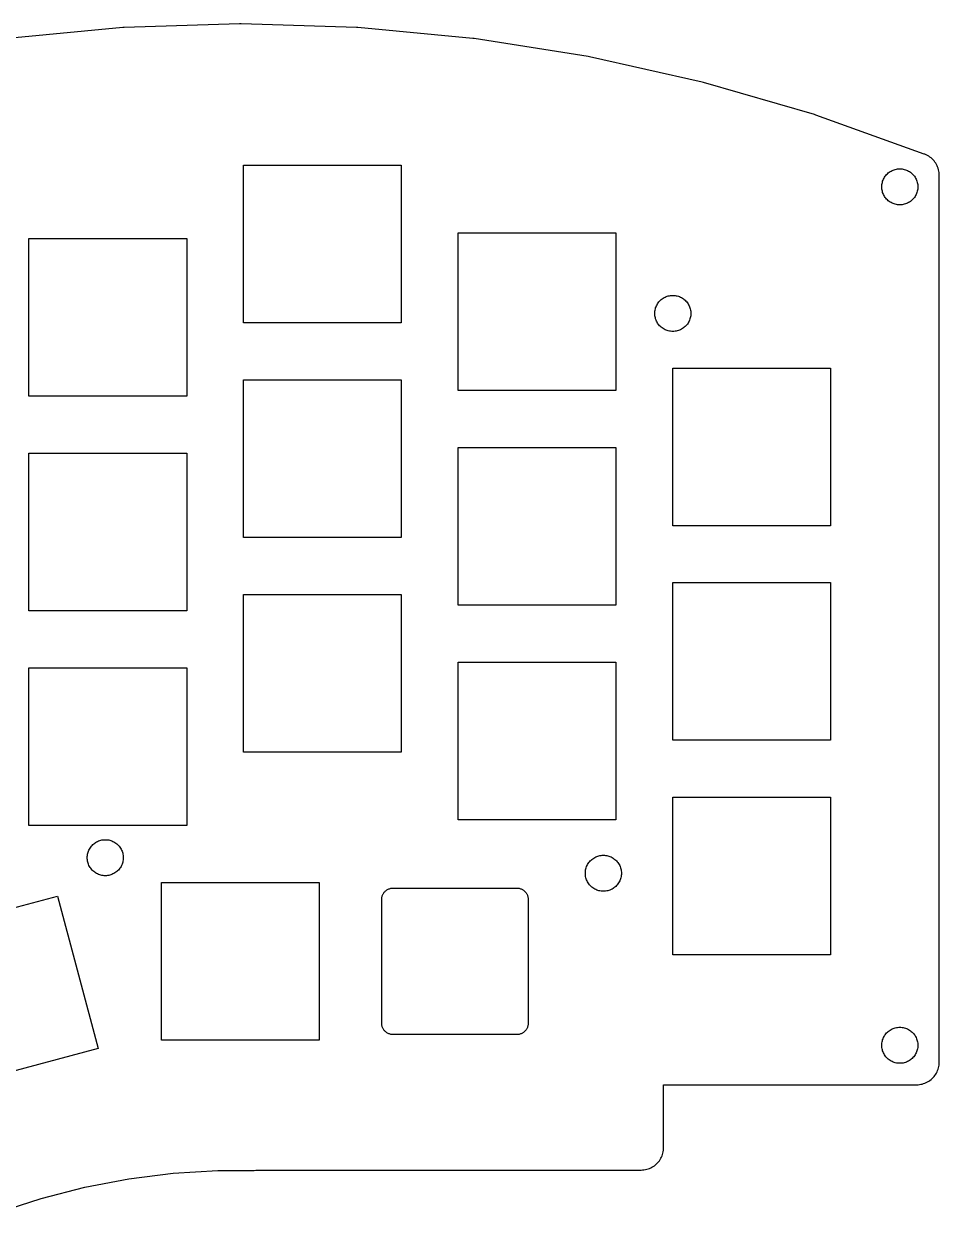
# Model space of a CAD drawing. Header units: metres. Extents: x -87 to 72, y -78 to 55.
# Drawn here: x -9.3 to 71.9, y -50.8 to 54.7 of the extents above; entities that cross this region are included whole.
import ezdxf

# ---------------------------------------------------------------- set-up
doc = ezdxf.new("R2010")
doc.units = ezdxf.units.M

msp = doc.modelspace()

# ---------------------------------------------------------------- linework, layer by layer
for p, q in [((-0.5284, 54.3282), (-10.7297, 53.3639)), ((-0.40301, 54.3361), (-0.5284, 54.3282)), ((9.83869, 54.658), (-0.40301, 54.3361)), ((9.96433, 54.658), (9.83869, 54.658)), ((20.206, 54.3361), (9.96433, 54.658)), ((20.3314, 54.3282), (20.206, 54.3361)), ((30.5327, 53.3639), (20.3314, 54.3282)), ((30.6573, 53.3482), (30.5327, 53.3639)), ((40.7779, 51.7452), (30.6573, 53.3482)), ((40.9014, 51.7217), (40.7779, 51.7452)), ((50.9013, 49.4864), (40.9014, 51.7217)), ((51.023, 49.4552), (50.9013, 49.4864)), ((60.8629, 46.5964), (51.023, 49.4552)), ((60.9824, 46.5576), (60.8629, 46.5964)), ((70.615, 43.0897), (60.9824, 46.5576)), ((70.6737, 43.0675), (70.615, 43.0897)), ((70.7891, 43.0176), (70.6737, 43.0675)), ((70.901, 42.9605), (70.7891, 43.0176)), ((71.0091, 42.8966), (70.901, 42.9605)), ((71.1131, 42.8259), (71.0091, 42.8966)), ((71.2123, 42.7489), (71.1131, 42.8259)), ((71.3066, 42.6659), (71.2123, 42.7489)), ((71.3954, 42.577), (71.3066, 42.6659)), ((71.4785, 42.4828), (71.3954, 42.577)), ((71.5555, 42.3835), (71.4785, 42.4828)), ((71.6262, 42.2796), (71.5555, 42.3835)), ((71.6901, 42.1714), (71.6262, 42.2796)), ((10.1875, 28.094), (10.1875, 42.094)), ((10.1875, 42.094), (24.1875, 42.094)), ((24.1875, 42.094), (24.1875, 28.094)), ((67.1431, 41.1226), (67.2047, 41.202)), ((67.2047, 41.202), (67.2711, 41.2774)), ((67.2711, 41.2774), (67.3422, 41.3485)), ((67.3422, 41.3485), (67.4176, 41.415)), ((67.4176, 41.415), (67.497, 41.4766)), ((67.497, 41.4766), (67.5802, 41.5331)), ((67.5802, 41.5331), (67.6667, 41.5842)), ((67.6667, 41.5842), (67.7562, 41.6299)), ((67.7562, 41.6299), (67.8485, 41.6698)), ((67.8485, 41.6698), (67.9431, 41.7038)), ((67.9431, 41.7038), (68.0396, 41.7319)), ((68.0396, 41.7319), (68.1377, 41.7538)), ((68.1377, 41.7538), (68.237, 41.7695)), ((68.237, 41.7695), (68.337, 41.779)), ((68.337, 41.779), (68.4375, 41.7821)), ((68.4375, 41.7821), (68.538, 41.779)), ((68.538, 41.779), (68.638, 41.7695)), ((68.638, 41.7695), (68.7373, 41.7538)), ((68.7373, 41.7538), (68.8354, 41.7319)), ((68.8354, 41.7319), (68.9319, 41.7038)), ((68.9319, 41.7038), (69.0265, 41.6698)), ((69.0265, 41.6698), (69.1187, 41.6299)), ((69.1187, 41.6299), (69.2083, 41.5842)), ((69.2083, 41.5842), (69.2948, 41.5331)), ((69.2948, 41.5331), (69.378, 41.4766)), ((69.378, 41.4766), (69.4574, 41.415)), ((69.4574, 41.415), (69.5328, 41.3485)), ((69.5328, 41.3485), (69.6038, 41.2774)), ((69.6038, 41.2774), (69.6703, 41.202)), ((69.6703, 41.202), (69.7319, 41.1226)), ((71.7471, 42.0595), (71.6901, 42.1714)), ((71.7971, 41.9442), (71.7471, 42.0595)), ((71.8396, 41.8259), (71.7971, 41.9442)), ((71.8747, 41.7053), (71.8396, 41.8259)), ((71.9021, 41.5827), (71.8747, 41.7053)), ((71.9217, 41.4586), (71.9021, 41.5827)), ((71.9335, 41.3335), (71.9217, 41.4586)), ((71.9375, 41.2079), (71.9335, 41.3335)), ((71.9375, -37.531), (71.9375, 41.2079)), ((66.8375, 40.1821), (66.8406, 40.2826)), ((66.8406, 40.0817), (66.8375, 40.1821)), ((66.8406, 40.2826), (66.8501, 40.3827)), ((66.8501, 40.3827), (66.8658, 40.482)), ((66.8658, 40.482), (66.8878, 40.58)), ((66.8878, 40.58), (66.9158, 40.6766)), ((66.9158, 40.6766), (66.9499, 40.7711)), ((66.9499, 40.7711), (66.9898, 40.8634)), ((66.9898, 40.8634), (67.0354, 40.9529)), ((67.0354, 40.9529), (67.0866, 41.0395)), ((67.0866, 41.0395), (67.1431, 41.1226)), ((69.7319, 41.1226), (69.7884, 41.0395)), ((69.7884, 41.0395), (69.8396, 40.9529)), ((69.8396, 40.9529), (69.8852, 40.8634)), ((69.8852, 40.8634), (69.9251, 40.7711)), ((69.9251, 40.7711), (69.9592, 40.6766)), ((69.9592, 40.6766), (69.9872, 40.58)), ((69.9872, 40.58), (70.0091, 40.482)), ((70.0091, 40.482), (70.0249, 40.3827)), ((70.0249, 40.3827), (70.0343, 40.2826)), ((70.0343, 40.2826), (70.0375, 40.1821)), ((70.0375, 40.1821), (70.0343, 40.0817)), ((66.8501, 39.9816), (66.8406, 40.0817)), ((66.8658, 39.8823), (66.8501, 39.9816)), ((66.8878, 39.7842), (66.8658, 39.8823)), ((66.9158, 39.6877), (66.8878, 39.7842)), ((66.9499, 39.5931), (66.9158, 39.6877)), ((66.9898, 39.5009), (66.9499, 39.5931)), ((67.0354, 39.4113), (66.9898, 39.5009)), ((67.0866, 39.3248), (67.0354, 39.4113)), ((67.1431, 39.2417), (67.0866, 39.3248)), ((67.2047, 39.1622), (67.1431, 39.2417)), ((67.2711, 39.0869), (67.2047, 39.1622)), ((67.3422, 39.0158), (67.2711, 39.0869)), ((69.6038, 39.0869), (69.5328, 39.0158)), ((69.6703, 39.1622), (69.6038, 39.0869)), ((69.7319, 39.2417), (69.6703, 39.1622)), ((69.7884, 39.3248), (69.7319, 39.2417)), ((69.8396, 39.4113), (69.7884, 39.3248)), ((69.8852, 39.5009), (69.8396, 39.4113)), ((69.9251, 39.5931), (69.8852, 39.5009)), ((69.9592, 39.6877), (69.9251, 39.5931)), ((69.9872, 39.7842), (69.9592, 39.6877)), ((70.0091, 39.8823), (69.9872, 39.7842)), ((70.0249, 39.9816), (70.0091, 39.8823)), ((70.0343, 40.0817), (70.0249, 39.9816)), ((67.4176, 38.9493), (67.3422, 39.0158)), ((67.497, 38.8877), (67.4176, 38.9493)), ((67.5802, 38.8312), (67.497, 38.8877)), ((67.6667, 38.78), (67.5802, 38.8312)), ((67.7562, 38.7344), (67.6667, 38.78)), ((67.8485, 38.6945), (67.7562, 38.7344)), ((67.9431, 38.6604), (67.8485, 38.6945)), ((68.0396, 38.6324), (67.9431, 38.6604)), ((68.1377, 38.6105), (68.0396, 38.6324)), ((68.237, 38.5947), (68.1377, 38.6105)), ((68.337, 38.5853), (68.237, 38.5947)), ((68.4375, 38.5821), (68.337, 38.5853)), ((68.538, 38.5853), (68.4375, 38.5821)), ((68.638, 38.5947), (68.538, 38.5853)), ((68.7373, 38.6105), (68.638, 38.5947)), ((68.8354, 38.6324), (68.7373, 38.6105)), ((68.9319, 38.6604), (68.8354, 38.6324)), ((69.0265, 38.6945), (68.9319, 38.6604)), ((69.1187, 38.7344), (69.0265, 38.6945)), ((69.2083, 38.78), (69.1187, 38.7344)), ((69.2948, 38.8312), (69.2083, 38.78)), ((69.378, 38.8877), (69.2948, 38.8312)), ((69.4574, 38.9493), (69.378, 38.8877)), ((69.5328, 39.0158), (69.4574, 38.9493)), ((29.2375, 22.094), (29.2375, 36.094)), ((29.2375, 36.094), (43.2375, 36.094)), ((43.2375, 36.094), (43.2375, 22.094)), ((-8.86249, 21.594), (-8.86249, 35.594)), ((-8.86249, 35.594), (5.13751, 35.594)), ((5.13751, 35.594), (5.13751, 21.594)), ((46.7999, 29.533), (46.8398, 29.6253)), ((46.8398, 29.6253), (46.8854, 29.7148)), ((46.8854, 29.7148), (46.9366, 29.8013)), ((46.9366, 29.8013), (46.9931, 29.8845)), ((46.9931, 29.8845), (47.0547, 29.9639)), ((47.0547, 29.9639), (47.1212, 30.0393)), ((47.1212, 30.0393), (47.1922, 30.1104)), ((47.1922, 30.1104), (47.2676, 30.1768)), ((47.2676, 30.1768), (47.3471, 30.2384)), ((47.3471, 30.2384), (47.4302, 30.2949)), ((47.4302, 30.2949), (47.5167, 30.3461)), ((47.5167, 30.3461), (47.6063, 30.3917)), ((47.6063, 30.3917), (47.6985, 30.4317)), ((47.6985, 30.4317), (47.7931, 30.4657)), ((47.7931, 30.4657), (47.8896, 30.4937)), ((47.8896, 30.4937), (47.9877, 30.5157)), ((47.9877, 30.5157), (48.087, 30.5314)), ((48.087, 30.5314), (48.187, 30.5409)), ((48.187, 30.5409), (48.2875, 30.544)), ((48.2875, 30.544), (48.388, 30.5409)), ((48.388, 30.5409), (48.488, 30.5314)), ((48.488, 30.5314), (48.5873, 30.5157)), ((48.5873, 30.5157), (48.6854, 30.4937)), ((48.6854, 30.4937), (48.7819, 30.4657)), ((48.7819, 30.4657), (48.8765, 30.4317)), ((48.8765, 30.4317), (48.9688, 30.3917)), ((48.9688, 30.3917), (49.0583, 30.3461)), ((49.0583, 30.3461), (49.1448, 30.2949)), ((49.1448, 30.2949), (49.228, 30.2384)), ((49.228, 30.2384), (49.3074, 30.1768)), ((49.3074, 30.1768), (49.3828, 30.1104)), ((49.3828, 30.1104), (49.4539, 30.0393)), ((49.4539, 30.0393), (49.5203, 29.9639)), ((49.5203, 29.9639), (49.5819, 29.8845)), ((49.5819, 29.8845), (49.6384, 29.8013)), ((49.6384, 29.8013), (49.6896, 29.7148)), ((49.6896, 29.7148), (49.7352, 29.6253)), ((49.7352, 29.6253), (49.7752, 29.533)), ((46.6875, 28.944), (46.6907, 29.0445)), ((46.6907, 28.8436), (46.6875, 28.944)), ((46.6907, 29.0445), (46.7001, 29.1445)), ((46.7001, 28.7435), (46.6907, 28.8436)), ((46.7001, 29.1445), (46.7158, 29.2438)), ((46.7158, 28.6442), (46.7001, 28.7435)), ((46.7158, 29.2438), (46.7378, 29.3419)), ((46.7378, 28.5461), (46.7158, 28.6442)), ((46.7378, 29.3419), (46.7658, 29.4384)), ((46.7658, 28.4496), (46.7378, 28.5461)), ((46.7658, 29.4384), (46.7999, 29.533)), ((49.7752, 29.533), (49.8092, 29.4384)), ((49.8092, 29.4384), (49.8372, 29.3419)), ((49.8372, 28.5461), (49.8092, 28.4496)), ((49.8372, 29.3419), (49.8592, 29.2438)), ((49.8592, 28.6442), (49.8372, 28.5461)), ((49.8592, 29.2438), (49.8749, 29.1445)), ((49.8749, 28.7435), (49.8592, 28.6442)), ((49.8749, 29.1445), (49.8843, 29.0445)), ((49.8843, 28.8436), (49.8749, 28.7435)), ((49.8843, 29.0445), (49.8875, 28.944)), ((49.8875, 28.944), (49.8843, 28.8436)), ((24.1875, 28.094), (10.1875, 28.094)), ((46.7999, 28.355), (46.7658, 28.4496)), ((46.8398, 28.2628), (46.7999, 28.355)), ((46.8854, 28.1732), (46.8398, 28.2628)), ((46.9366, 28.0867), (46.8854, 28.1732)), ((46.9931, 28.0036), (46.9366, 28.0867)), ((47.0547, 27.9241), (46.9931, 28.0036)), ((47.1212, 27.8487), (47.0547, 27.9241)), ((47.1922, 27.7777), (47.1212, 27.8487)), ((47.2676, 27.7112), (47.1922, 27.7777)), ((47.3471, 27.6496), (47.2676, 27.7112)), ((47.4302, 27.5931), (47.3471, 27.6496)), ((47.5167, 27.5419), (47.4302, 27.5931)), ((47.6063, 27.4963), (47.5167, 27.5419)), ((47.6985, 27.4564), (47.6063, 27.4963)), ((47.7931, 27.4223), (47.6985, 27.4564)), ((48.8765, 27.4564), (48.7819, 27.4223)), ((48.9688, 27.4963), (48.8765, 27.4564)), ((49.0583, 27.5419), (48.9688, 27.4963)), ((49.1448, 27.5931), (49.0583, 27.5419)), ((49.228, 27.6496), (49.1448, 27.5931)), ((49.3074, 27.7112), (49.228, 27.6496)), ((49.3828, 27.7777), (49.3074, 27.7112)), ((49.4539, 27.8487), (49.3828, 27.7777)), ((49.5203, 27.9241), (49.4539, 27.8487)), ((49.5819, 28.0036), (49.5203, 27.9241)), ((49.6384, 28.0867), (49.5819, 28.0036)), ((49.6896, 28.1732), (49.6384, 28.0867)), ((49.7352, 28.2628), (49.6896, 28.1732)), ((49.7752, 28.355), (49.7352, 28.2628)), ((49.8092, 28.4496), (49.7752, 28.355)), ((47.8896, 27.3943), (47.7931, 27.4223)), ((47.9877, 27.3723), (47.8896, 27.3943)), ((48.087, 27.3566), (47.9877, 27.3723)), ((48.187, 27.3472), (48.087, 27.3566)), ((48.2875, 27.344), (48.187, 27.3472)), ((48.388, 27.3472), (48.2875, 27.344)), ((48.488, 27.3566), (48.388, 27.3472)), ((48.5873, 27.3723), (48.488, 27.3566)), ((48.6854, 27.3943), (48.5873, 27.3723)), ((48.7819, 27.4223), (48.6854, 27.3943)), ((48.2875, 10.094), (48.2875, 24.094)), ((48.2875, 24.094), (62.2875, 24.094)), ((62.2875, 24.094), (62.2875, 10.094)), ((10.1875, 9.04401), (10.1875, 23.044)), ((10.1875, 23.044), (24.1875, 23.044)), ((24.1875, 23.044), (24.1875, 9.04401)), ((5.13751, 21.594), (-8.86249, 21.594)), ((43.2375, 22.094), (29.2375, 22.094)), ((29.2375, 3.04401), (29.2375, 17.044)), ((29.2375, 17.044), (43.2375, 17.044)), ((43.2375, 17.044), (43.2375, 3.04401)), ((-8.86249, 2.54401), (-8.86249, 16.544)), ((-8.86249, 16.544), (5.13751, 16.544)), ((5.13751, 16.544), (5.13751, 2.54401)), ((62.2875, 10.094), (48.2875, 10.094)), ((24.1875, 9.04401), (10.1875, 9.04401)), ((48.2875, -8.95599), (48.2875, 5.04401)), ((48.2875, 5.04401), (62.2875, 5.04401)), ((62.2875, 5.04401), (62.2875, -8.95599)), ((10.1875, -10.006), (10.1875, 3.99402)), ((10.1875, 3.99402), (24.1875, 3.99402)), ((24.1875, 3.99402), (24.1875, -10.006)), ((5.13751, 2.54401), (-8.86249, 2.54401)), ((43.2375, 3.04401), (29.2375, 3.04401)), ((29.2375, -16.006), (29.2375, -2.00598)), ((29.2375, -2.00598), (43.2375, -2.00598)), ((43.2375, -2.00598), (43.2375, -16.006)), ((-8.86249, -16.506), (-8.86249, -2.50598)), ((-8.86249, -2.50598), (5.13751, -2.50598)), ((5.13751, -2.50598), (5.13751, -16.506)), ((62.2875, -8.95599), (48.2875, -8.95599)), ((24.1875, -10.006), (10.1875, -10.006)), ((48.2875, -28.006), (48.2875, -14.006)), ((48.2875, -14.006), (62.2875, -14.006)), ((62.2875, -14.006), (62.2875, -28.006)), ((5.13751, -16.506), (-8.86249, -16.506)), ((43.2375, -16.006), (29.2375, -16.006)), ((-2.8593, -17.9729), (-2.76974, -17.9273)), ((-2.76974, -17.9273), (-2.6775, -17.8873)), ((-2.6775, -17.8873), (-2.58292, -17.8533)), ((-2.58292, -17.8533), (-2.4864, -17.8253)), ((-2.4864, -17.8253), (-2.3883, -17.8033)), ((-2.3883, -17.8033), (-2.28902, -17.7876)), ((-2.28902, -17.7876), (-2.18896, -17.7781)), ((-2.18896, -17.7781), (-2.08849, -17.775)), ((-2.08849, -17.775), (-1.98803, -17.7781)), ((-1.98803, -17.7781), (-1.88796, -17.7876)), ((-1.88796, -17.7876), (-1.78869, -17.8033)), ((-1.78869, -17.8033), (-1.69059, -17.8253)), ((-1.69059, -17.8253), (-1.59406, -17.8533)), ((-1.59406, -17.8533), (-1.49949, -17.8873)), ((-1.49949, -17.8873), (-1.40725, -17.9273)), ((-1.40725, -17.9273), (-1.31769, -17.9729)), ((-3.66015, -19.0752), (-3.63822, -18.9771)), ((-3.63822, -18.9771), (-3.61019, -18.8806)), ((-3.61019, -18.8806), (-3.57613, -18.786)), ((-3.57613, -18.786), (-3.53622, -18.6937)), ((-3.53622, -18.6937), (-3.49058, -18.6042)), ((-3.49058, -18.6042), (-3.43941, -18.5177)), ((-3.43941, -18.5177), (-3.38293, -18.4345)), ((-3.38293, -18.4345), (-3.32131, -18.3551)), ((-3.32131, -18.3551), (-3.25484, -18.2797)), ((-3.25484, -18.2797), (-3.18377, -18.2086)), ((-3.18377, -18.2086), (-3.10837, -18.1422)), ((-3.10837, -18.1422), (-3.02895, -18.0806)), ((-3.02895, -18.0806), (-2.94582, -18.0241)), ((-2.94582, -18.0241), (-2.8593, -17.9729)), ((-1.31769, -17.9729), (-1.23118, -18.0241)), ((-1.23118, -18.0241), (-1.14803, -18.0806)), ((-1.14803, -18.0806), (-1.06861, -18.1422)), ((-1.06861, -18.1422), (-0.99322, -18.2086)), ((-0.99322, -18.2086), (-0.92214, -18.2797)), ((-0.92214, -18.2797), (-0.85567, -18.3551)), ((-0.85567, -18.3551), (-0.79406, -18.4345)), ((-0.79406, -18.4345), (-0.73757, -18.5177)), ((-0.73757, -18.5177), (-0.68641, -18.6042)), ((-0.68641, -18.6042), (-0.64077, -18.6937)), ((-0.64077, -18.6937), (-0.60085, -18.786)), ((-0.60085, -18.786), (-0.56681, -18.8806)), ((-0.56681, -18.8806), (-0.53876, -18.9771)), ((-0.53876, -18.9771), (-0.51684, -19.0752)), ((-3.6885, -19.375), (-3.68534, -19.2745)), ((-3.68534, -19.4754), (-3.6885, -19.375)), ((-3.68534, -19.2745), (-3.67588, -19.1745)), ((-3.67588, -19.5755), (-3.68534, -19.4754)), ((-3.67588, -19.1745), (-3.66015, -19.0752)), ((-3.66015, -19.6748), (-3.67588, -19.5755)), ((-3.63822, -19.7729), (-3.66015, -19.6748)), ((-3.61019, -19.8694), (-3.63822, -19.7729)), ((-3.57613, -19.964), (-3.61019, -19.8694)), ((-3.53622, -20.0562), (-3.57613, -19.964)), ((-0.60085, -19.964), (-0.64077, -20.0562)), ((-0.56681, -19.8694), (-0.60085, -19.964)), ((-0.53876, -19.7729), (-0.56681, -19.8694)), ((-0.51684, -19.6748), (-0.53876, -19.7729)), ((-0.51684, -19.0752), (-0.50111, -19.1745)), ((-0.50111, -19.5755), (-0.51684, -19.6748)), ((-0.50111, -19.1745), (-0.49164, -19.2745)), ((-0.49164, -19.4754), (-0.50111, -19.5755)), ((-0.49164, -19.2745), (-0.48849, -19.375)), ((-0.48849, -19.375), (-0.49164, -19.4754)), ((40.6758, -20.0747), (40.7214, -19.9852)), ((40.7214, -19.9852), (40.7726, -19.8987)), ((40.7726, -19.8987), (40.8291, -19.8155)), ((40.8291, -19.8155), (40.8907, -19.7361)), ((40.8907, -19.7361), (40.9572, -19.6607)), ((40.9572, -19.6607), (41.0282, -19.5896)), ((41.0282, -19.5896), (41.1036, -19.5232)), ((41.1036, -19.5232), (41.1831, -19.4616)), ((41.1831, -19.4616), (41.2662, -19.4051)), ((41.2662, -19.4051), (41.3527, -19.3539)), ((41.3527, -19.3539), (41.4423, -19.3083)), ((41.4423, -19.3083), (41.5345, -19.2683)), ((41.5345, -19.2683), (41.6291, -19.2343)), ((41.6291, -19.2343), (41.7256, -19.2063)), ((41.7256, -19.2063), (41.8237, -19.1843)), ((41.8237, -19.1843), (41.923, -19.1686)), ((41.923, -19.1686), (42.023, -19.1591)), ((42.023, -19.1591), (42.1235, -19.156)), ((42.1235, -19.156), (42.224, -19.1591)), ((42.224, -19.1591), (42.324, -19.1686)), ((42.324, -19.1686), (42.4233, -19.1843)), ((42.4233, -19.1843), (42.5214, -19.2063)), ((42.5214, -19.2063), (42.6179, -19.2343)), ((42.6179, -19.2343), (42.7125, -19.2683)), ((42.7125, -19.2683), (42.8048, -19.3083)), ((42.8048, -19.3083), (42.8943, -19.3539)), ((42.8943, -19.3539), (42.9808, -19.4051)), ((42.9808, -19.4051), (43.064, -19.4616)), ((43.064, -19.4616), (43.1434, -19.5232)), ((43.1434, -19.5232), (43.2188, -19.5896)), ((43.2188, -19.5896), (43.2898, -19.6607)), ((43.2898, -19.6607), (43.3563, -19.7361)), ((43.3563, -19.7361), (43.4179, -19.8155)), ((43.4179, -19.8155), (43.4744, -19.8987)), ((43.4744, -19.8987), (43.5256, -19.9852)), ((43.5256, -19.9852), (43.5712, -20.0747)), ((-3.49058, -20.1458), (-3.53622, -20.0562)), ((-3.43941, -20.2323), (-3.49058, -20.1458)), ((-3.38293, -20.3154), (-3.43941, -20.2323)), ((-3.32131, -20.3949), (-3.38293, -20.3154)), ((-3.25484, -20.4703), (-3.32131, -20.3949)), ((-3.18377, -20.5413), (-3.25484, -20.4703)), ((-3.10837, -20.6078), (-3.18377, -20.5413)), ((-3.02895, -20.6694), (-3.10837, -20.6078)), ((-2.94582, -20.7259), (-3.02895, -20.6694)), ((-2.8593, -20.7771), (-2.94582, -20.7259)), ((-2.76974, -20.8227), (-2.8593, -20.7771)), ((-2.6775, -20.8626), (-2.76974, -20.8227)), ((-2.58292, -20.8967), (-2.6775, -20.8626)), ((-2.4864, -20.9247), (-2.58292, -20.8967)), ((-2.3883, -20.9467), (-2.4864, -20.9247)), ((-2.28902, -20.9624), (-2.3883, -20.9467)), ((-2.18896, -20.9718), (-2.28902, -20.9624)), ((-2.08849, -20.975), (-2.18896, -20.9718)), ((-1.98803, -20.9718), (-2.08849, -20.975)), ((-1.88796, -20.9624), (-1.98803, -20.9718)), ((-1.78869, -20.9467), (-1.88796, -20.9624)), ((-1.69059, -20.9247), (-1.78869, -20.9467)), ((-1.59406, -20.8967), (-1.69059, -20.9247)), ((-1.49949, -20.8626), (-1.59406, -20.8967)), ((-1.40725, -20.8227), (-1.49949, -20.8626)), ((-1.31769, -20.7771), (-1.40725, -20.8227)), ((-1.23118, -20.7259), (-1.31769, -20.7771)), ((-1.14803, -20.6694), (-1.23118, -20.7259)), ((-1.06861, -20.6078), (-1.14803, -20.6694)), ((-0.99322, -20.5413), (-1.06861, -20.6078)), ((-0.92214, -20.4703), (-0.99322, -20.5413)), ((-0.85567, -20.3949), (-0.92214, -20.4703)), ((-0.79406, -20.3154), (-0.85567, -20.3949)), ((-0.73757, -20.2323), (-0.79406, -20.3154)), ((-0.68641, -20.1458), (-0.73757, -20.2323)), ((-0.64077, -20.0562), (-0.68641, -20.1458)), ((40.5235, -20.756), (40.5267, -20.6555)), ((40.5267, -20.8565), (40.5235, -20.756)), ((40.5267, -20.6555), (40.5361, -20.5554)), ((40.5361, -20.9565), (40.5267, -20.8565)), ((40.5361, -20.5554), (40.5518, -20.4562)), ((40.5518, -21.0558), (40.5361, -20.9565)), ((40.5518, -20.4562), (40.5738, -20.3581)), ((40.5738, -21.1539), (40.5518, -21.0558)), ((40.5738, -20.3581), (40.6018, -20.2616)), ((40.6018, -20.2616), (40.6359, -20.167)), ((40.6359, -20.167), (40.6758, -20.0747)), ((43.5712, -20.0747), (43.6112, -20.167)), ((43.6112, -20.167), (43.6452, -20.2616)), ((43.6452, -20.2616), (43.6732, -20.3581)), ((43.6732, -20.3581), (43.6952, -20.4562)), ((43.6952, -21.0558), (43.6732, -21.1539)), ((43.6952, -20.4562), (43.7109, -20.5554)), ((43.7109, -20.9565), (43.6952, -21.0558)), ((43.7109, -20.5554), (43.7203, -20.6555)), ((43.7203, -20.8565), (43.7109, -20.9565)), ((43.7203, -20.6555), (43.7235, -20.756)), ((43.7235, -20.756), (43.7203, -20.8565)), ((2.90151, -35.576), (2.90151, -21.576)), ((2.90151, -21.576), (16.9015, -21.576)), ((16.9015, -21.576), (16.9015, -35.576)), ((23.0257, -22.1711), (23.0834, -22.1462)), ((23.0834, -22.1462), (23.1425, -22.1249)), ((23.1425, -22.1249), (23.2028, -22.1074)), ((23.2028, -22.1074), (23.2641, -22.0937)), ((23.2641, -22.0937), (23.3262, -22.0839)), ((23.3262, -22.0839), (23.3887, -22.0779)), ((23.3887, -22.0779), (23.4515, -22.076)), ((23.4515, -22.076), (34.4515, -22.076)), ((34.4515, -22.076), (34.5143, -22.0779)), ((34.5143, -22.0779), (34.5768, -22.0839)), ((34.5768, -22.0839), (34.6389, -22.0937)), ((34.6389, -22.0937), (34.7002, -22.1074)), ((34.7002, -22.1074), (34.7605, -22.1249)), ((34.7605, -22.1249), (34.8196, -22.1462)), ((34.8196, -22.1462), (34.8773, -22.1711)), ((40.6018, -21.2504), (40.5738, -21.1539)), ((40.6359, -21.345), (40.6018, -21.2504)), ((40.6758, -21.4372), (40.6359, -21.345)), ((40.7214, -21.5268), (40.6758, -21.4372)), ((40.7726, -21.6133), (40.7214, -21.5268)), ((40.8291, -21.6964), (40.7726, -21.6133)), ((40.8907, -21.7758), (40.8291, -21.6964)), ((40.9572, -21.8512), (40.8907, -21.7758)), ((41.0282, -21.9223), (40.9572, -21.8512)), ((41.1036, -21.9888), (41.0282, -21.9223)), ((41.1831, -22.0504), (41.1036, -21.9888)), ((41.2662, -22.1069), (41.1831, -22.0504)), ((41.3527, -22.1581), (41.2662, -22.1069)), ((42.9808, -22.1069), (42.8943, -22.1581)), ((43.064, -22.0504), (42.9808, -22.1069)), ((43.1434, -21.9888), (43.064, -22.0504)), ((43.2188, -21.9223), (43.1434, -21.9888)), ((43.2898, -21.8512), (43.2188, -21.9223)), ((43.3563, -21.7758), (43.2898, -21.8512)), ((43.4179, -21.6964), (43.3563, -21.7758)), ((43.4744, -21.6133), (43.4179, -21.6964)), ((43.5256, -21.5268), (43.4744, -21.6133)), ((43.5712, -21.4372), (43.5256, -21.5268)), ((43.6112, -21.345), (43.5712, -21.4372)), ((43.6452, -21.2504), (43.6112, -21.345)), ((43.6732, -21.1539), (43.6452, -21.2504)), ((-19.862, -26.4154), (-6.33896, -22.7924)), ((-6.33896, -22.7924), (-2.71595, -36.3155)), ((22.4515, -23.076), (22.4535, -23.0132)), ((22.4515, -34.076), (22.4515, -23.076)), ((22.4535, -23.0132), (22.4594, -22.9506)), ((22.4594, -22.9506), (22.4692, -22.8886)), ((22.4692, -22.8886), (22.4829, -22.8273)), ((22.4829, -22.8273), (22.5005, -22.7669)), ((22.5005, -22.7669), (22.5217, -22.7079)), ((22.5217, -22.7079), (22.5467, -22.6502)), ((22.5467, -22.6502), (22.5752, -22.5942)), ((22.5752, -22.5942), (22.6072, -22.5401)), ((22.6072, -22.5401), (22.6425, -22.4882)), ((22.6425, -22.4882), (22.681, -22.4386)), ((22.681, -22.4386), (22.7225, -22.3914)), ((22.7225, -22.3914), (22.767, -22.347)), ((22.767, -22.347), (22.8141, -22.3055)), ((22.8141, -22.3055), (22.8637, -22.2669)), ((22.8637, -22.2669), (22.9157, -22.2316)), ((22.9157, -22.2316), (22.9698, -22.1997)), ((22.9698, -22.1997), (23.0257, -22.1711)), ((34.8773, -22.1711), (34.9333, -22.1997)), ((34.9333, -22.1997), (34.9873, -22.2316)), ((34.9873, -22.2316), (35.0393, -22.2669)), ((35.0393, -22.2669), (35.0889, -22.3055)), ((35.0889, -22.3055), (35.136, -22.347)), ((35.136, -22.347), (35.1805, -22.3914)), ((35.1805, -22.3914), (35.222, -22.4386)), ((35.222, -22.4386), (35.2605, -22.4882)), ((35.2605, -22.4882), (35.2958, -22.5401)), ((35.2958, -22.5401), (35.3278, -22.5942)), ((35.3278, -22.5942), (35.3563, -22.6502)), ((35.3563, -22.6502), (35.3813, -22.7079)), ((35.3813, -22.7079), (35.4026, -22.7669)), ((35.4026, -22.7669), (35.4201, -22.8273)), ((35.4201, -22.8273), (35.4338, -22.8886)), ((35.4338, -22.8886), (35.4436, -22.9506)), ((35.4436, -22.9506), (35.4495, -23.0132)), ((35.4495, -23.0132), (35.4515, -23.076)), ((35.4515, -23.076), (35.4515, -34.076)), ((41.4423, -22.2037), (41.3527, -22.1581)), ((41.5345, -22.2436), (41.4423, -22.2037)), ((41.6291, -22.2777), (41.5345, -22.2436)), ((41.7256, -22.3057), (41.6291, -22.2777)), ((41.8237, -22.3276), (41.7256, -22.3057)), ((41.923, -22.3434), (41.8237, -22.3276)), ((42.023, -22.3528), (41.923, -22.3434)), ((42.1235, -22.356), (42.023, -22.3528)), ((42.224, -22.3528), (42.1235, -22.356)), ((42.324, -22.3434), (42.224, -22.3528)), ((42.4233, -22.3276), (42.324, -22.3434)), ((42.5214, -22.3057), (42.4233, -22.3276)), ((42.6179, -22.2777), (42.5214, -22.3057)), ((42.7125, -22.2436), (42.6179, -22.2777)), ((42.8048, -22.2037), (42.7125, -22.2436)), ((42.8943, -22.1581), (42.8048, -22.2037)), ((62.2875, -28.006), (48.2875, -28.006)), ((22.4535, -34.1388), (22.4515, -34.076)), ((22.4594, -34.2013), (22.4535, -34.1388)), ((22.4692, -34.2633), (22.4594, -34.2013)), ((22.4829, -34.3247), (22.4692, -34.2633)), ((22.5005, -34.385), (22.4829, -34.3247)), ((22.5217, -34.4441), (22.5005, -34.385)), ((22.5467, -34.5018), (22.5217, -34.4441)), ((22.5752, -34.5577), (22.5467, -34.5018)), ((22.6072, -34.6118), (22.5752, -34.5577)), ((22.6425, -34.6638), (22.6072, -34.6118)), ((22.681, -34.7134), (22.6425, -34.6638)), ((22.7225, -34.7605), (22.681, -34.7134)), ((22.767, -34.8049), (22.7225, -34.7605)), ((22.8141, -34.8465), (22.767, -34.8049)), ((35.136, -34.8049), (35.0889, -34.8465)), ((35.1805, -34.7605), (35.136, -34.8049)), ((35.222, -34.7134), (35.1805, -34.7605)), ((35.2605, -34.6638), (35.222, -34.7134)), ((35.2958, -34.6118), (35.2605, -34.6638)), ((35.3278, -34.5577), (35.2958, -34.6118)), ((35.3563, -34.5018), (35.3278, -34.5577)), ((35.3813, -34.4441), (35.3563, -34.5018)), ((35.4026, -34.385), (35.3813, -34.4441)), ((35.4201, -34.3247), (35.4026, -34.385)), ((35.4338, -34.2633), (35.4201, -34.3247)), ((35.4436, -34.2013), (35.4338, -34.2633)), ((35.4495, -34.1388), (35.4436, -34.2013)), ((35.4515, -34.076), (35.4495, -34.1388)), ((67.3422, -34.8646), (67.4176, -34.7982)), ((67.4176, -34.7982), (67.497, -34.7365)), ((67.497, -34.7365), (67.5802, -34.6801)), ((67.5802, -34.6801), (67.6667, -34.6289)), ((67.6667, -34.6289), (67.7562, -34.5832)), ((67.7562, -34.5832), (67.8485, -34.5433)), ((67.8485, -34.5433), (67.9431, -34.5093)), ((67.9431, -34.5093), (68.0396, -34.4812)), ((68.0396, -34.4812), (68.1377, -34.4593)), ((68.1377, -34.4593), (68.237, -34.4436)), ((68.237, -34.4436), (68.337, -34.4341)), ((68.337, -34.4341), (68.4375, -34.431)), ((68.4375, -34.431), (68.538, -34.4341)), ((68.538, -34.4341), (68.638, -34.4436)), ((68.638, -34.4436), (68.7373, -34.4593)), ((68.7373, -34.4593), (68.8354, -34.4812)), ((68.8354, -34.4812), (68.9319, -34.5093)), ((68.9319, -34.5093), (69.0265, -34.5433)), ((69.0265, -34.5433), (69.1187, -34.5832)), ((69.1187, -34.5832), (69.2083, -34.6289)), ((69.2083, -34.6289), (69.2948, -34.6801)), ((69.2948, -34.6801), (69.378, -34.7365)), ((69.378, -34.7365), (69.4574, -34.7982)), ((69.4574, -34.7982), (69.5328, -34.8646)), ((16.9015, -35.576), (2.90151, -35.576)), ((22.8637, -34.885), (22.8141, -34.8465)), ((22.9157, -34.9203), (22.8637, -34.885)), ((22.9698, -34.9523), (22.9157, -34.9203)), ((23.0257, -34.9808), (22.9698, -34.9523)), ((23.0834, -35.0057), (23.0257, -34.9808)), ((23.1425, -35.027), (23.0834, -35.0057)), ((23.2028, -35.0446), (23.1425, -35.027)), ((23.2641, -35.0583), (23.2028, -35.0446)), ((23.3262, -35.0681), (23.2641, -35.0583)), ((23.3887, -35.074), (23.3262, -35.0681)), ((23.4515, -35.076), (23.3887, -35.074)), ((34.4515, -35.076), (23.4515, -35.076)), ((34.5143, -35.074), (34.4515, -35.076)), ((34.5768, -35.0681), (34.5143, -35.074)), ((34.6389, -35.0583), (34.5768, -35.0681)), ((34.7002, -35.0446), (34.6389, -35.0583)), ((34.7605, -35.027), (34.7002, -35.0446)), ((34.8196, -35.0057), (34.7605, -35.027)), ((34.8773, -34.9808), (34.8196, -35.0057)), ((34.9333, -34.9523), (34.8773, -34.9808)), ((34.9873, -34.9203), (34.9333, -34.9523)), ((35.0393, -34.885), (34.9873, -34.9203)), ((35.0889, -34.8465), (35.0393, -34.885)), ((66.8406, -35.9305), (66.8501, -35.8304)), ((66.8501, -35.8304), (66.8658, -35.7312)), ((66.8658, -35.7312), (66.8878, -35.6331)), ((66.8878, -35.6331), (66.9158, -35.5365)), ((66.9158, -35.5365), (66.9499, -35.442)), ((66.9499, -35.442), (66.9898, -35.3497)), ((66.9898, -35.3497), (67.0354, -35.2602)), ((67.0354, -35.2602), (67.0866, -35.1736)), ((67.0866, -35.1736), (67.1431, -35.0905)), ((67.1431, -35.0905), (67.2047, -35.0111)), ((67.2047, -35.0111), (67.2711, -34.9357)), ((67.2711, -34.9357), (67.3422, -34.8646)), ((69.5328, -34.8646), (69.6038, -34.9357)), ((69.6038, -34.9357), (69.6703, -35.0111)), ((69.6703, -35.0111), (69.7319, -35.0905)), ((69.7319, -35.0905), (69.7884, -35.1736)), ((69.7884, -35.1736), (69.8396, -35.2602)), ((69.8396, -35.2602), (69.8852, -35.3497)), ((69.8852, -35.3497), (69.9251, -35.442)), ((69.9251, -35.442), (69.9592, -35.5365)), ((69.9592, -35.5365), (69.9872, -35.6331)), ((69.9872, -35.6331), (70.0091, -35.7312)), ((70.0091, -35.7312), (70.0249, -35.8304)), ((70.0249, -35.8304), (70.0343, -35.9305)), ((-2.71595, -36.3155), (-16.239, -39.9385)), ((66.8375, -36.031), (66.8406, -35.9305)), ((66.8406, -36.1314), (66.8375, -36.031)), ((66.8501, -36.2315), (66.8406, -36.1314)), ((66.8658, -36.3308), (66.8501, -36.2315)), ((66.8878, -36.4289), (66.8658, -36.3308)), ((66.9158, -36.5254), (66.8878, -36.4289)), ((66.9499, -36.62), (66.9158, -36.5254)), ((66.9898, -36.7122), (66.9499, -36.62)), ((67.0354, -36.8018), (66.9898, -36.7122)), ((67.0866, -36.8883), (67.0354, -36.8018)), ((67.1431, -36.9714), (67.0866, -36.8883)), ((69.7884, -36.8883), (69.7319, -36.9714)), ((69.8396, -36.8018), (69.7884, -36.8883)), ((69.8852, -36.7122), (69.8396, -36.8018)), ((69.9251, -36.62), (69.8852, -36.7122)), ((69.9592, -36.5254), (69.9251, -36.62)), ((69.9872, -36.4289), (69.9592, -36.5254)), ((70.0091, -36.3308), (69.9872, -36.4289)), ((70.0249, -36.2315), (70.0091, -36.3308)), ((70.0343, -36.1314), (70.0249, -36.2315)), ((70.0343, -35.9305), (70.0375, -36.031)), ((70.0375, -36.031), (70.0343, -36.1314)), ((67.2047, -37.0509), (67.1431, -36.9714)), ((67.2711, -37.1262), (67.2047, -37.0509)), ((67.3422, -37.1973), (67.2711, -37.1262)), ((67.4176, -37.2638), (67.3422, -37.1973)), ((67.497, -37.3254), (67.4176, -37.2638)), ((67.5802, -37.3819), (67.497, -37.3254)), ((67.6667, -37.4331), (67.5802, -37.3819)), ((67.7562, -37.4787), (67.6667, -37.4331)), ((67.8485, -37.5186), (67.7562, -37.4787)), ((67.9431, -37.5527), (67.8485, -37.5186)), ((68.0396, -37.5807), (67.9431, -37.5527)), ((68.1377, -37.6026), (68.0396, -37.5807)), ((68.237, -37.6184), (68.1377, -37.6026)), ((68.337, -37.6278), (68.237, -37.6184)), ((68.4375, -37.631), (68.337, -37.6278)), ((68.538, -37.6278), (68.4375, -37.631)), ((68.638, -37.6184), (68.538, -37.6278)), ((68.7373, -37.6026), (68.638, -37.6184)), ((68.8354, -37.5807), (68.7373, -37.6026)), ((68.9319, -37.5527), (68.8354, -37.5807)), ((69.0265, -37.5186), (68.9319, -37.5527)), ((69.1187, -37.4787), (69.0265, -37.5186)), ((69.2083, -37.4331), (69.1187, -37.4787)), ((69.2948, -37.3819), (69.2083, -37.4331)), ((69.378, -37.3254), (69.2948, -37.3819)), ((69.4574, -37.2638), (69.378, -37.3254)), ((69.5328, -37.1973), (69.4574, -37.2638)), ((69.6038, -37.1262), (69.5328, -37.1973)), ((69.6703, -37.0509), (69.6038, -37.1262)), ((69.7319, -36.9714), (69.6703, -37.0509)), ((71.8747, -38.0283), (71.9021, -37.9057)), ((71.9021, -37.9057), (71.9217, -37.7816)), ((71.9217, -37.7816), (71.9335, -37.6566)), ((71.9335, -37.6566), (71.9375, -37.531)), ((71.2123, -39.072), (71.3066, -38.9889)), ((71.3066, -38.9889), (71.3954, -38.9001)), ((71.3954, -38.9001), (71.4785, -38.8058)), ((71.4785, -38.8058), (71.5555, -38.7065)), ((71.5555, -38.7065), (71.6262, -38.6026)), ((71.6262, -38.6026), (71.6901, -38.4945)), ((71.6901, -38.4945), (71.7471, -38.3825)), ((71.7471, -38.3825), (71.7971, -38.2672)), ((71.7971, -38.2672), (71.8396, -38.149)), ((71.8396, -38.149), (71.8747, -38.0283)), ((47.4765, -45.101), (47.4765, -39.531)), ((47.4765, -39.531), (69.9375, -39.531)), ((69.9375, -39.531), (70.0631, -39.527)), ((70.0631, -39.527), (70.1882, -39.5152)), ((70.1882, -39.5152), (70.3122, -39.4955)), ((70.3122, -39.4955), (70.4349, -39.4681)), ((70.4349, -39.4681), (70.5555, -39.4331)), ((70.5555, -39.4331), (70.6737, -39.3905)), ((70.6737, -39.3905), (70.7891, -39.3406)), ((70.7891, -39.3406), (70.901, -39.2836)), ((70.901, -39.2836), (71.0091, -39.2196)), ((71.0091, -39.2196), (71.1131, -39.149)), ((71.1131, -39.149), (71.2123, -39.072)), ((47.4411, -45.4757), (47.4607, -45.3516)), ((47.4607, -45.3516), (47.4726, -45.2265)), ((47.4726, -45.2265), (47.4765, -45.101)), ((46.9344, -46.4701), (47.0175, -46.3758)), ((47.0175, -46.3758), (47.0945, -46.2765)), ((47.0945, -46.2765), (47.1652, -46.1726)), ((47.1652, -46.1726), (47.2291, -46.0645)), ((47.2291, -46.0645), (47.2862, -45.9525)), ((47.2862, -45.9525), (47.3361, -45.8372)), ((47.3361, -45.8372), (47.3786, -45.719)), ((47.3786, -45.719), (47.4137, -45.5983)), ((47.4137, -45.5983), (47.4411, -45.4757)), ((-0.00796, -47.8848), (3.94003, -47.386)), ((3.94003, -47.386), (7.91161, -47.1362)), ((7.91161, -47.1362), (11.0104, -47.1362)), ((11.0104, -47.1362), (11.1359, -47.1322)), ((11.1359, -47.1322), (11.261, -47.1204)), ((11.261, -47.1204), (11.3838, -47.101)), ((11.3838, -47.101), (45.4765, -47.101)), ((45.4765, -47.101), (45.6021, -47.097)), ((45.6021, -47.097), (45.7272, -47.0852)), ((45.7272, -47.0852), (45.8513, -47.0655)), ((45.8513, -47.0655), (45.9739, -47.0381)), ((45.9739, -47.0381), (46.0945, -47.0031)), ((46.0945, -47.0031), (46.2128, -46.9605)), ((46.2128, -46.9605), (46.3281, -46.9106)), ((46.3281, -46.9106), (46.44, -46.8536)), ((46.44, -46.8536), (46.5482, -46.7896)), ((46.5482, -46.7896), (46.6521, -46.719)), ((46.6521, -46.719), (46.7514, -46.642)), ((46.7514, -46.642), (46.8456, -46.5589)), ((46.8456, -46.5589), (46.9344, -46.4701)), ((-3.91677, -48.6304), (-0.00796, -47.8848)), ((-7.77149, -49.6202), (-3.91677, -48.6304)), ((-11.5561, -50.8499), (-7.77149, -49.6202))]:
    msp.add_line(p, q)

doc.saveas('drawing.dxf')
